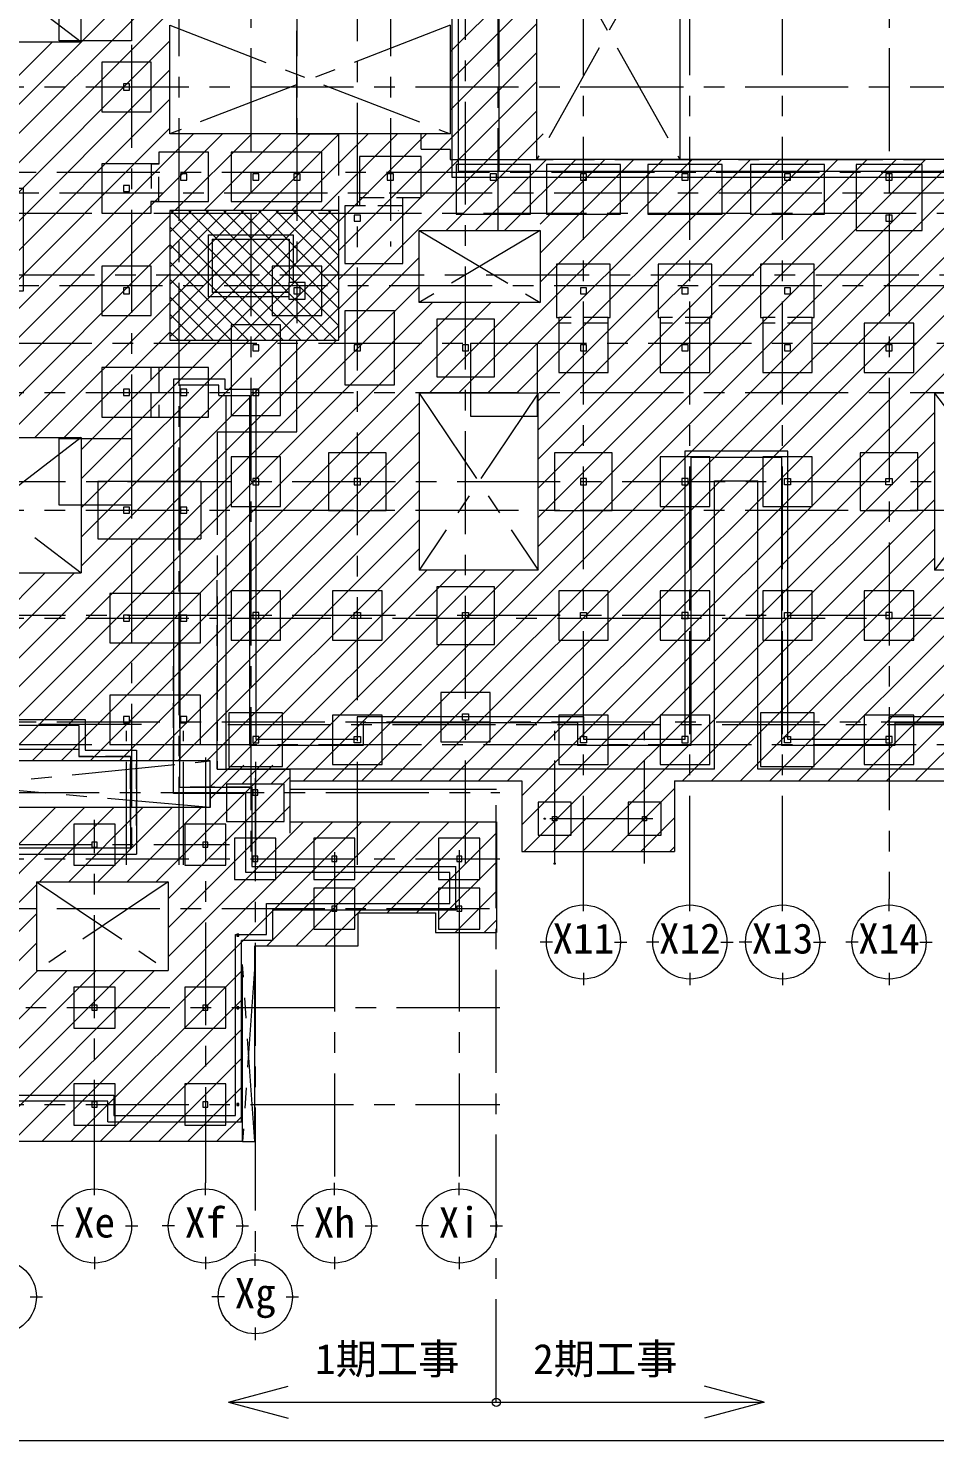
# Model space of a CAD drawing. Units: millimetres on the paper, enlarged 200 times, with parts at 1:1000. Extents: x -59400 to 184562, y -133173 to 46006.
# Drawn here: x 23306 to 32104, y 10393 to 24112 of the extents above; entities that cross this region are included whole.
import ezdxf
from ezdxf.enums import TextEntityAlignment as Align

# ---------------------------------------------------------------- set-up
doc = ezdxf.new("R2010")
doc.units = ezdxf.units.MM
doc.header["$LTSCALE"] = 200
doc.linetypes.add('CHAIN1', pattern=[8, 5, -1, 1, -1])
doc.linetypes.add('DASHED1', pattern=[1.8, 1.2, -0.6])
for name, color, linetype, lineweight in [('E-0', 4, 'CHAIN1', 5), ('E-1', 2, 'Continuous', 18), ('E-2', 7, 'Continuous', 9), ('E-3', 4, 'Continuous', 5), ('E-4', 3, 'Continuous', 13), ('E-5', 3, 'Continuous', 13), ('E-8', 2, 'Continuous', 18), ('E-9', 4, 'Continuous', 5), ('E-A', 3, 'Continuous', 13), ('E-E', 3, 'Continuous', 13)]:
    doc.layers.add(name, color=color, linetype=linetype, lineweight=lineweight)
doc.styles.add('ＭＳ ゴシック', font='')
doc.styles.get('ＭＳ ゴシック').set_extended_font_data('MS Gothic')

msp = doc.modelspace()

# ---------------------------------------------------------------- linework, layer by layer
at = {"layer": 'E-0'}
for p, q in [((24767.4, 29640.5), (24767.4, 15987.2)), ((27867.4, 22140.6), (27867.4, 29640.5)), ((25467.4, 28717.2), (25467.4, 15987.2)), ((29727.4, 15656.9), (29727.4, 28717.2)), ((30627.4, 15656.9), (30627.4, 28717.2)), ((24307.4, 27149.6), (24307.4, 15987.2)), ((17184.2, 22714.9), (38349.1, 22714.9)), ((37409.1, 22508.9), (19064.2, 22508.9)), ((18124.2, 22314.9), (36469.1, 22314.9)), ((38349.1, 21714.9), (17184.2, 21714.9)), ((37409.1, 21608.9), (19064.2, 21608.9)), ((18124.2, 21054.9), (36469.1, 21054.9)), ((25241.8, 18381.9), (37409.1, 18381.9)), ((17184.2, 17374.9), (38349.1, 17374.9)), ((24406.3, 17348.9), (19064.2, 17348.9)), ((25241.8, 17348.9), (37409.1, 17348.9)), ((28415.4, 15998.7), (28415.4, 17286.6)), ((29287.4, 15998.7), (29287.4, 17286.6)), ((18124.2, 17154.9), (36469.1, 17154.9)), ((29369.1, 16434.9), (28292.5, 16434.9)), ((26277.3, 16111), (26277.3, 15416.9)), ((27489.3, 16129.5), (27489.3, 15416.5))]:
    msp.add_line(p, q, dxfattribs=at)
at = {"layer": 'E-0', "color": 6, "lineweight": 20}
for p, q in [((25914.4, 23087.9), (25914.4, 24961.9)), ((25914.4, 23087.9), (26320.4, 23087.9)), ((27120.4, 23087.9), (26320.4, 23087.9)), ((27120.4, 22937.9), (27120.4, 23087.9)), ((27120.4, 22937.9), (27400.4, 22937.9)), ((27400.4, 22933.9), (27400.4, 22837.9)), ((27400.4, 22837.9), (39900.4, 22837.9)), ((25140.4, 16914.9), (25140.4, 18752.8)), ((25140.4, 16914.9), (25849.3, 16914.9)), ((25849.3, 16721.9), (25849.3, 16914.9)), ((25849.3, 16721.9), (27848.8, 16721.9)), ((27848.8, 10766.4), (27848.8, 16714.5))]:
    msp.add_line(p, q, dxfattribs=at)
at = {"layer": 'E-0', "color": 6, "linetype": 'Continuous', "lineweight": 20}
for p, q in [((25248.8, 10766.4), (30448.8, 10766.4)), ((40385.9, 10392.8), (15603.9, 10392.8))]:
    msp.add_line(p, q, dxfattribs=at)
at = {"layer": 'E-0', "color": 6, "lineweight": 20}
for points in [[(25140.4, 20191.9), (25914.4, 20191.9), (25914.4, 21081.9), (26320.4, 21081.9), (26320.4, 23087.9)], [(25140.4, 20191.9), (25140.4, 16914.9), (25849.4, 16914.9)]]:
    msp.add_lwpolyline(points, dxfattribs=at)
at = {"layer": 'E-0', "color": 6, "linetype": 'Continuous', "lineweight": 20}
msp.add_circle((27848.8, 10766.4), 40, dxfattribs=at)
at = {"layer": 'E-1'}
for p, q in [((24574.4, 22795.9), (24020.4, 22795.9)), ((24020.4, 22795.9), (24020.4, 22315.9)), ((24574.4, 22907.9), (24574.4, 22795.9)), ((27120.4, 22867.9), (26520.4, 22867.9)), ((26520.4, 22867.9), (26520.4, 22387.9)), ((27120.4, 22467.9), (27120.4, 22867.9)), ((28180.4, 22787.9), (27460.4, 22787.9)), ((28180.4, 22307.9), (28180.4, 22787.9)), ((29054.4, 22787.9), (28334.4, 22787.9)), ((29054.4, 22307.9), (29054.4, 22787.9)), ((30040.3, 22787.9), (29320.4, 22787.9)), ((30040.3, 22307.9), (30040.3, 22787.9)), ((31034.3, 22787.9), (30314.4, 22787.9)), ((31034.3, 22307.9), (31034.3, 22787.9)), ((31340.4, 22787.9), (31340.4, 22427.9)), ((31980.4, 22787.9), (31340.4, 22787.9)), ((31980.4, 22427.9), (31980.4, 22787.9)), ((31340.4, 22507.9), (31340.4, 22147.9)), ((31980.4, 22147.9), (31980.4, 22507.9)), ((24500.4, 22427.9), (25054.4, 22427.9)), ((24500.4, 22315.9), (24500.4, 22427.9)), ((25274.4, 22427.9), (25754.4, 22427.9)), ((26940.3, 22467.9), (27120.4, 22467.9)), ((24020.4, 22315.9), (24500.4, 22315.9)), ((31340.4, 22147.9), (31980.4, 22147.9)), ((26860.4, 21367.9), (26380.3, 21367.9)), ((26380.3, 21367.9), (26380.3, 20647.9)), ((26860.4, 20647.9), (26860.4, 21367.9)), ((28434.4, 21301.9), (28454.4, 21301.9)), ((28454.4, 21301.9), (28454.4, 20767.9)), ((28934.4, 20767.9), (28934.4, 21301.9)), ((28934.4, 21301.9), (28954.4, 21301.9)), ((29420.3, 21301.9), (29440.4, 21301.9)), ((29440.4, 21301.9), (29440.4, 20767.9)), ((29920.4, 20767.9), (29920.4, 21301.9)), ((29920.4, 21301.9), (29940.3, 21301.9)), ((30414.3, 21301.9), (30434.4, 21301.9)), ((30434.4, 21301.9), (30434.4, 20767.9)), ((30914.4, 20767.9), (30914.4, 21301.9)), ((30914.4, 21301.9), (30934.3, 21301.9)), ((24020.4, 20815.9), (24020.4, 20335.9)), ((24574.4, 20815.9), (24020.4, 20815.9)), ((25274.4, 20815.9), (25274.4, 20351.9)), ((28454.4, 20767.9), (28934.4, 20767.9)), ((29440.4, 20767.9), (29920.4, 20767.9)), ((30434.4, 20767.9), (30914.4, 20767.9)), ((26380.3, 20647.9), (26860.4, 20647.9)), ((24020.4, 20335.9), (24574.4, 20335.9)), ((23980.4, 19711.9), (23980.4, 19151.9)), ((23980.4, 19151.9), (24980.4, 19151.9)), ((24097.4, 18621.9), (24097.4, 18141.9)), ((24977.4, 18621.9), (24097.4, 18621.9)), ((24977.4, 18141.9), (24977.4, 18621.9)), ((24097.4, 18141.9), (24977.4, 18141.9)), ((24097.4, 17635.9), (24097.4, 17155.9)), ((24977.4, 17635.9), (24097.4, 17635.9)), ((24977.4, 17155.9), (24977.4, 17635.9)), ((24097.4, 17155.9), (24977.4, 17155.9)), ((25229.3, 16768.9), (25229.3, 16408.9)), ((25789.3, 16768.9), (25229.3, 16768.9)), ((25789.3, 16408.9), (25789.3, 16768.9)), ((25229.3, 16408.9), (25789.3, 16408.9)), ((25309.3, 16244.9), (25309.3, 15844.9)), ((26077.3, 16244.9), (26077.3, 15844.9)), ((27289.3, 16244.9), (27289.3, 15844.9)), ((25309.3, 15844.9), (25709.3, 15844.9)), ((26077.3, 15844.9), (26477.3, 15844.9)), ((27289.3, 15844.9), (27689.3, 15844.9)), ((26077.3, 15760.9), (26077.3, 15360.9)), ((27289.3, 15760.9), (27289.3, 15360.9)), ((26077.3, 15360.9), (26477.3, 15360.9)), ((27289.3, 15360.9), (27689.3, 15360.9))]:
    msp.add_line(p, q, dxfattribs=at)
at = {"layer": 'E-1', "linetype": 'DASHED1'}
for p, q in [((24500.4, 22795.9), (24574.4, 22795.9)), ((24500.4, 22795.9), (24500.4, 22427.9)), ((24574.4, 22427.9), (24574.4, 22795.9)), ((24574.4, 22427.9), (24500.4, 22427.9)), ((26520.4, 22467.9), (26940.3, 22467.9)), ((26940.3, 22387.9), (26520.4, 22387.9)), ((28934.4, 21301.9), (28454.4, 21301.9)), ((29920.4, 21301.9), (29440.4, 21301.9)), ((30914.4, 21301.9), (30434.4, 21301.9)), ((28934.4, 21247.9), (28454.4, 21247.9)), ((29920.4, 21247.9), (29440.4, 21247.9)), ((30914.4, 21247.9), (30434.4, 21247.9)), ((24500.4, 20335.9), (24500.4, 20815.9)), ((24574.4, 20815.9), (24574.4, 20335.9)), ((25229.3, 16768.9), (25229.3, 16408.9)), ((25789.3, 16768.9), (25229.3, 16768.9)), ((25789.3, 16408.9), (25789.3, 16768.9)), ((25229.3, 16408.9), (25789.3, 16408.9))]:
    msp.add_line(p, q, dxfattribs=at)
at = {"layer": 'E-1', "color": 3, "lineweight": 13}
for p, q in [((23749.3, 16382.9), (23749.3, 15982.9)), ((24825.3, 16382.9), (24825.3, 15982.9)), ((23749.3, 15982.9), (24149.3, 15982.9)), ((24825.3, 15982.9), (25225.3, 15982.9)), ((23749.3, 14798.9), (23749.3, 14398.9)), ((23749.3, 14398.9), (24149.3, 14398.9)), ((23749.3, 13858.9), (23749.3, 13458.9)), ((24825.3, 13858.9), (24825.3, 13458.9)), ((23749.3, 13458.9), (24149.3, 13458.9)), ((24825.3, 13458.9), (25225.3, 13458.9))]:
    msp.add_line(p, q, dxfattribs=at)
at = {"layer": 'E-1'}
for points in [[(24020.4, 23301.9), (24500.4, 23301.9), (24500.4, 23781.9), (24020.4, 23781.9)], [(24020.4, 21321.9), (24500.4, 21321.9), (24500.4, 21801.9), (24020.4, 21801.9)], [(25674.3, 21321.9), (26154.3, 21321.9), (26154.3, 21801.9), (25674.3, 21801.9)], [(25674.4, 21321.9), (26154.4, 21321.9), (26154.4, 21801.9), (25674.4, 21801.9)], [(27270.4, 20727.9), (27830.4, 20727.9), (27830.4, 21287.9), (27270.4, 21287.9)], [(31420.4, 20767.9), (31900.4, 20767.9), (31900.4, 21247.9), (31420.4, 21247.9)], [(25274.4, 19467.9), (25754.4, 19467.9), (25754.4, 19947.9), (25274.4, 19947.9)], [(26220.4, 19427.9), (26780.4, 19427.9), (26780.4, 19987.9), (26220.4, 19987.9)], [(28414.3, 19427.9), (28974.3, 19427.9), (28974.3, 19987.9), (28414.3, 19987.9)], [(29440.4, 19467.9), (29920.4, 19467.9), (29920.4, 19947.9), (29440.4, 19947.9)], [(30434.3, 19467.9), (30914.3, 19467.9), (30914.3, 19947.9), (30434.3, 19947.9)], [(31380.4, 19427.9), (31940.4, 19427.9), (31940.4, 19987.9), (31380.4, 19987.9)], [(27270.4, 18127.9), (27830.4, 18127.9), (27830.4, 18687.9), (27270.4, 18687.9)], [(25274.4, 18167.9), (25754.4, 18167.9), (25754.4, 18647.9), (25274.4, 18647.9)], [(26260.4, 18167.9), (26740.4, 18167.9), (26740.4, 18647.9), (26260.4, 18647.9)], [(28454.4, 18167.9), (28934.4, 18167.9), (28934.4, 18647.9), (28454.4, 18647.9)], [(29440.4, 18167.9), (29920.4, 18167.9), (29920.4, 18647.9), (29440.4, 18647.9)], [(30434.3, 18167.9), (30914.3, 18167.9), (30914.3, 18647.9), (30434.3, 18647.9)], [(31420.4, 18167.9), (31900.4, 18167.9), (31900.4, 18647.9), (31420.4, 18647.9)], [(27310.4, 17181.9), (27790.4, 17181.9), (27790.4, 17661.9), (27310.4, 17661.9)], [(25254.4, 16941.9), (25774.4, 16941.9), (25774.4, 17461.9), (25254.4, 17461.9)], [(26260.4, 16961.9), (26740.4, 16961.9), (26740.4, 17441.9), (26260.4, 17441.9)], [(28454.3, 16961.9), (28934.3, 16961.9), (28934.3, 17441.9), (28454.3, 17441.9)], [(29440.3, 16961.9), (29920.3, 16961.9), (29920.3, 17441.9), (29440.3, 17441.9)], [(30414.3, 16941.9), (30934.3, 16941.9), (30934.3, 17461.9), (30414.3, 17461.9)], [(31420.4, 16961.9), (31900.4, 16961.9), (31900.4, 17441.9), (31420.4, 17441.9)], [(28255.4, 16274.9), (28575.4, 16274.9), (28575.4, 16594.9), (28255.4, 16594.9)], [(29127.4, 16274.9), (29447.4, 16274.9), (29447.4, 16594.9), (29127.4, 16594.9)]]:
    msp.add_lwpolyline(points, close=True, dxfattribs=at)
for points in [[(25054.4, 22427.9), (25054.4, 22907.9), (24574.4, 22907.9)], [(25754.4, 22907.9), (25274.4, 22907.9), (25274.4, 22427.9)], [(25674.4, 22427.9), (26154.4, 22427.9), (26154.4, 22907.9), (25674.4, 22907.9)], [(27460.4, 22787.9), (27460.4, 22307.9), (28180.4, 22307.9)], [(28334.4, 22787.9), (28334.4, 22307.9), (29054.4, 22307.9)], [(29320.4, 22787.9), (29320.4, 22307.9), (30040.3, 22307.9)], [(30314.4, 22787.9), (30314.4, 22307.9), (31034.3, 22307.9)], [(26380.3, 21827.9), (26940.3, 21827.9), (26940.3, 22467.9)], [(26520.4, 22387.9), (26380.3, 22387.9), (26380.3, 21827.9)], [(28954.4, 21301.9), (28954.4, 21821.9), (28434.4, 21821.9), (28434.4, 21301.9)], [(29940.3, 21301.9), (29940.3, 21821.9), (29420.3, 21821.9), (29420.3, 21301.9)], [(30934.3, 21301.9), (30934.3, 21821.9), (30414.3, 21821.9), (30414.3, 21301.9)], [(25754.4, 20767.9), (25754.4, 21231.9), (25274.4, 21231.9), (25274.4, 20767.9)], [(24574.4, 20335.9), (25054.4, 20335.9), (25054.4, 20815.9), (24574.4, 20815.9)], [(25274.4, 20351.9), (25754.4, 20351.9), (25754.4, 20815.9)], [(23980.4, 19711.9), (24980.4, 19711.9), (24980.4, 19151.9)], [(25709.3, 15844.9), (25709.3, 16244.9), (25309.3, 16244.9)], [(26477.3, 15844.9), (26477.3, 16244.9), (26077.3, 16244.9)], [(27689.3, 15844.9), (27689.3, 16244.9), (27289.3, 16244.9)], [(26477.3, 15360.9), (26477.3, 15760.9), (26077.3, 15760.9)], [(27689.3, 15360.9), (27689.3, 15760.9), (27289.3, 15760.9)]]:
    msp.add_lwpolyline(points, dxfattribs=at)
at = {"layer": 'E-1', "color": 3, "lineweight": 13}
for points in [[(24149.3, 15982.9), (24149.3, 16382.9), (23749.3, 16382.9)], [(25225.3, 15982.9), (25225.3, 16382.9), (24825.3, 16382.9)], [(24149.3, 14398.9), (24149.3, 14798.9), (23749.3, 14798.9)], [(24149.3, 13458.9), (24149.3, 13858.9), (23749.3, 13858.9)], [(25225.3, 13458.9), (25225.3, 13858.9), (24825.3, 13858.9)]]:
    msp.add_lwpolyline(points, dxfattribs=at)
msp.add_lwpolyline([(24825.3, 14398.9), (25225.3, 14398.9), (25225.3, 14798.9), (24825.3, 14798.9)], close=True, dxfattribs=at)
at = {"layer": 'E-2'}
for p, q in [((27877.4, 22724.9), (27877.4, 24618.9)), ((25052, 22104.9), (25877.3, 22104.9)), ((25052, 22104.9), (25052, 21504.9)), ((25877.3, 22104.9), (25877.3, 21641.9)), ((25092, 22064.9), (25837.3, 22064.9)), ((25092, 22064.9), (25092, 21544.9)), ((25837.3, 22064.9), (25837.3, 21641.9)), ((25834.4, 21544.9), (25092, 21544.9)), ((25834.4, 21504.9), (25052, 21504.9)), ((24717.3, 20704.9), (24717.3, 16995.9)), ((24777.3, 20644.9), (24777.3, 16995.9)), ((25157.4, 20544.9), (25457.4, 20544.9)), ((25227.4, 16914.9), (25227.4, 20544.9)), ((29737.3, 19944.9), (30617.3, 19944.9)), ((29737.3, 19944.9), (29737.3, 17144.9)), ((30617.3, 19944.9), (30617.3, 17144.9)), ((30387.3, 16914.9), (30387.3, 19714.9)), ((23797.3, 17338.9), (20397.4, 17338.9)), ((23797.3, 17338.9), (23797.3, 17038.9)), ((28637.3, 17364.9), (26557.3, 17364.9)), ((26557.3, 17364.9), (26557.3, 17144.9)), ((28637.3, 17364.9), (28637.3, 17144.9)), ((31717.4, 17364.9), (33797.4, 17364.9)), ((31717.4, 17364.9), (31717.4, 17144.9)), ((23797.3, 17038.9), (24297.4, 17038.9)), ((23857.3, 17098.9), (24357.4, 17098.9)), ((24297.4, 17038.9), (24297.4, 16995.9)), ((24357.4, 17098.9), (24357.4, 16995.9)), ((29737.3, 17144.9), (28637.3, 17144.9)), ((31717.4, 17144.9), (30617.3, 17144.9)), ((24297.4, 16955.9), (24297.4, 16150.9)), ((24357.4, 16955.9), (24357.4, 16090.9)), ((24717.3, 16680.9), (24717.3, 16955.9)), ((24777.3, 16740.9), (24777.3, 16955.9)), ((29967.4, 16914.9), (25227.4, 16914.9)), ((35127.3, 16914.9), (30387.3, 16914.9)), ((24297.4, 16725.3), (24297.4, 16760.6)), ((24357.4, 16725.3), (24357.4, 16771.6)), ((24777.3, 16740.9), (25477.4, 16740.9)), ((25477.4, 16740.9), (25477.4, 15970.9)), ((25417.4, 16680.9), (24717.3, 16680.9)), ((25417.4, 15910.9), (25417.4, 16680.9)), ((20857.4, 16150.9), (24297.4, 16150.9)), ((20917.4, 16090.9), (24357.4, 16090.9)), ((25477.4, 15970.9), (27457.3, 15970.9)), ((27457.3, 15550.9), (27457.3, 15970.9)), ((27397.3, 15910.9), (25417.4, 15910.9)), ((27397.3, 15610.9), (27397.3, 15910.9)), ((25617.3, 15610.9), (27397.3, 15610.9)), ((25617.3, 15310.9), (25617.3, 15610.9)), ((25677.3, 15550.9), (27457.3, 15550.9)), ((25677.3, 15550.9), (25677.3, 15250.9)), ((25317.3, 13550.9), (25317.3, 15310.9)), ((25317.3, 15310.9), (25617.3, 15310.9)), ((25377.3, 13490.9), (25377.3, 15250.9)), ((25677.3, 15250.9), (25377.3, 15250.9)), ((24077.4, 13490.9), (25377.3, 13490.9))]:
    msp.add_line(p, q, dxfattribs=at)
at = {"layer": 'E-2', "linetype": 'DASHED1'}
for p, q in [((24717.3, 16955.9), (24717.3, 17968.3)), ((24777.3, 16955.9), (24777.3, 17968.3)), ((23797.3, 17338.9), (23797.3, 17038.9)), ((24297.4, 17038.9), (23797.3, 17038.9)), ((24297.4, 17038.9), (24297.4, 16955.9)), ((24357.4, 17098.9), (24357.4, 16955.9)), ((24297.4, 16368.8), (24297.4, 16995.9)), ((24357.4, 16368.8), (24357.4, 16995.9)), ((24717.3, 16680.9), (24717.3, 16995.9)), ((24777.3, 16740.9), (24777.3, 16995.9)), ((27849.3, 16914.9), (25227.4, 16914.9)), ((25477.4, 16740.9), (24777.3, 16740.9)), ((25477.4, 16740.9), (25477.4, 16368.8)), ((25417.4, 16680.9), (24717.3, 16680.9)), ((25417.4, 16368.8), (25417.4, 16680.9))]:
    msp.add_line(p, q, dxfattribs=at)
at = {"layer": 'E-2'}
for points in [[(20677.3, 25738.9), (20677.3, 23538.9), (20457.4, 23538.9), (20457.4, 22558.9), (23257.3, 22558.9), (23257.3, 21558.9), (20457.4, 21558.9), (20457.4, 20578.9), (20677.3, 20578.9), (20677.3, 18378.9), (20457.4, 18378.9), (20457.4, 17398.9), (23857.3, 17398.9), (23857.3, 17098.9)], [(27417.4, 25278.9), (27417.4, 22664.9), (33357.4, 22664.9)], [(27477.4, 25218.9), (27477.4, 22724.9), (33417.4, 22724.9), (33417.4, 22324.9)], [(20167.4, 21848.9), (20167.4, 17108.9), (23797.3, 17108.9)], [(33857.4, 17424.9), (31657.4, 17424.9), (31657.4, 17204.9), (30677.3, 17204.9), (30677.3, 20004.9), (29677.3, 20004.9), (29677.3, 17204.9), (28697.3, 17204.9), (28697.3, 17424.9), (26497.3, 17424.9), (26497.3, 17204.9), (25517.4, 17204.9), (25517.4, 20604.9), (25217.4, 20604.9), (25217.4, 20704.9), (24717.3, 20704.9)], [(25157.4, 20544.9), (25157.4, 20644.9), (24777.3, 20644.9)], [(26557.3, 17144.9), (25457.4, 17144.9), (25457.4, 20544.9)], [(29967.4, 16914.9), (29967.4, 19714.9), (30387.3, 19714.9)], [(20917.4, 16090.9), (20917.4, 15050.9), (20117.3, 15050.9), (20117.3, 13750.9), (24137.4, 13750.9), (24137.4, 13550.9), (25317.3, 13550.9)], [(24077.4, 13490.9), (24077.4, 13690.9), (20057.3, 13690.9)]]:
    msp.add_lwpolyline(points, dxfattribs=at)
msp.add_lwpolyline([(25834.4, 21481.9), (25994.4, 21481.9), (25994.4, 21641.9), (25834.4, 21641.9)], close=True, dxfattribs=at)
at = {"layer": 'E-3', "linetype": 'CHAIN1'}
for p, q in [((25914.4, 29640.5), (25914.4, 21248.7)), ((26820.4, 29640.5), (26820.4, 21992.9)), ((26500.4, 15987.2), (26500.4, 28717.2)), ((28694.4, 15656.9), (28694.4, 28717.2)), ((31660.4, 28717.2), (31660.4, 15656.9)), ((27550.4, 15999.1), (27550.4, 28557.2)), ((19064.2, 23541.9), (37409.1, 23541.9)), ((19064.2, 20575.9), (37409.1, 20575.9)), ((36469.1, 19707.9), (18124.2, 19707.9)), ((19064.2, 19431.9), (37409.1, 19431.9)), ((36469.1, 18407.9), (18124.2, 18407.9)), ((19064.2, 18381.9), (25141.9, 18381.9)), ((24260.4, 15987.2), (24260.4, 17288.9)), ((24814.4, 15987.2), (24814.4, 17288.9)), ((25025.3, 17027.7), (25025.3, 12898.9)), ((25514.4, 15987.2), (25514.4, 17094.9)), ((25509.3, 16828.3), (25509.3, 12211.2)), ((16594.3, 16688.9), (27881.5, 16688.9)), ((23949.3, 12898.9), (23949.3, 16423.7)), ((18124.2, 16182.9), (25260.5, 16182.9)), ((19064.2, 16044.9), (27881.5, 16044.9)), ((17184.2, 15560.9), (27881.5, 15560.9)), ((26277.3, 15560.9), (26277.3, 12898.9)), ((27489.3, 15560.9), (27489.3, 12898.9)), ((27489.3, 15560.9), (27489.3, 12898.9)), ((27881.5, 14598.9), (19064.2, 14598.9)), ((19064.2, 13658.9), (27881.5, 13658.9))]:
    msp.add_line(p, q, dxfattribs=at)
at = {"layer": 'E-3', "color": 2, "lineweight": 18}
for p, q in [((28240.4, 25315.9), (28240.4, 22837.9)), ((29630.4, 25315.9), (29630.4, 22837.9)), ((24680.4, 23087.9), (24680.4, 24141.9)), ((27400.4, 24141.9), (27400.4, 23087.9)), ((22100.3, 23981.9), (23820.4, 23981.9)), ((27400.4, 23087.9), (24680.4, 23087.9)), ((35260.4, 22837.9), (28240.4, 22837.9)), ((28274.4, 22147.9), (28274.4, 21447.9)), ((28274.4, 21447.9), (27100.3, 21447.9)), ((28254.4, 20567.9), (27100.3, 20567.9)), ((27100.3, 20567.9), (27100.3, 18847.9)), ((28254.4, 18847.9), (28254.4, 20567.9)), ((33414.4, 20567.9), (32100.4, 20567.9)), ((32100.4, 20567.9), (32100.4, 18847.9)), ((22100.3, 20135.9), (23820.4, 20135.9)), ((23820.4, 20135.9), (23820.4, 18821.9)), ((22100.3, 18821.9), (23820.4, 18821.9)), ((28254.4, 18847.9), (27100.3, 18847.9)), ((33414.4, 18847.9), (32100.4, 18847.9)), ((25070.4, 16995.9), (20054.4, 16995.9)), ((25070.4, 16740.9), (25070.4, 16995.9)), ((25071.4, 16542.9), (25071.4, 16955.9)), ((25849.4, 16295.3), (25849.4, 16801.9)), ((25849.4, 16801.9), (28095.4, 16801.9)), ((28095.4, 16801.9), (28095.4, 16114.9)), ((29579.4, 16801.9), (29579.4, 16114.9)), ((29579.4, 16801.9), (35260.4, 16801.9)), ((25849.3, 16404.9), (25849.3, 16721.9)), ((25849.3, 16721.9), (27849.3, 16721.9)), ((25071.4, 16542.9), (20549.4, 16542.9)), ((25849.3, 16404.9), (27849.3, 16404.9)), ((27849.3, 16404.9), (27849.3, 15330.9)), ((28095.4, 16114.9), (29579.4, 16114.9)), ((23385.4, 15822.9), (24665.3, 15822.9)), ((24665.3, 15822.9), (24665.3, 14958.9)), ((27259.3, 15520.9), (27259.3, 15330.9)), ((27259.3, 15330.9), (27849.3, 15330.9)), ((25505.3, 13298.9), (25505.3, 15200.9)), ((25505.3, 15200.9), (26507.3, 15200.9)), ((25385.3, 13298.9), (25385.3, 15018.9)), ((25385.3, 13298.9), (21749.3, 13298.9)), ((25385.3, 13298.9), (25505.3, 13298.9))]:
    msp.add_line(p, q, dxfattribs=at)
at = {"layer": 'E-3', "color": 3, "lineweight": 13}
for p, q in [((24680.4, 22341.9), (24680.4, 21081.9)), ((24680.4, 21081.9), (26320.4, 21081.9))]:
    msp.add_line(p, q, dxfattribs=at)
at = {"layer": 'E-3', "color": 2, "linetype": 'DASHED1', "lineweight": 18}
for p, q in [((25070.4, 16721.9), (25070.4, 16995.9)), ((25070.4, 16721.9), (25070.4, 16542.9)), ((25070.4, 16542.9), (20549.4, 16542.9))]:
    msp.add_line(p, q, dxfattribs=at)
at = {"layer": 'E-3', "color": 2, "lineweight": 18}
for points in [[(23820.4, 23981.9), (23820.4, 25295.9), (22100.3, 25295.9)], [(27100.3, 21447.9), (27100.3, 22147.9), (28274.4, 22147.9)], [(23385.4, 15822.9), (23385.4, 14958.9), (24665.3, 14958.9)], [(26507.3, 15200.9), (26507.3, 15520.9), (27259.3, 15520.9)]]:
    msp.add_lwpolyline(points, dxfattribs=at)
at = {"layer": 'E-3', "color": 3, "lineweight": 13}
msp.add_lwpolyline([(26320.4, 21081.9), (26320.4, 22341.9), (24680.4, 22341.9)], dxfattribs=at)
at = {"layer": 'E-4', "color": 7, "linetype": 'CHAIN1', "lineweight": 9}
for p, q in [((22100.3, 25295.9), (23820.4, 23981.9)), ((28240.4, 25315.9), (29630.4, 22837.9)), ((29630.4, 25315.9), (28240.4, 22837.9)), ((27400.4, 24141.9), (24680.4, 23087.9)), ((24680.4, 24141.9), (27400.4, 23087.9)), ((27100.3, 22147.9), (28274.4, 21447.9)), ((28274.4, 22147.9), (27100.3, 21447.9)), ((27100.3, 20567.9), (28254.4, 18847.9)), ((28254.4, 20567.9), (27100.3, 18847.9)), ((32100.4, 20567.9), (33414.4, 18847.9)), ((33414.4, 20567.9), (32100.4, 18847.9)), ((22100.3, 20135.9), (23820.4, 18821.9)), ((23820.4, 20135.9), (22100.3, 18821.9)), ((25070.4, 16542.9), (19919.4, 16995.9)), ((20549.4, 16542.9), (25070.4, 16995.9)), ((23385.4, 15822.9), (24665.3, 14958.9)), ((24665.3, 15822.9), (23385.4, 14958.9)), ((25505.3, 13298.9), (25385.3, 15018.9)), ((25505.3, 15018.9), (25385.3, 13298.9))]:
    msp.add_line(p, q, dxfattribs=at)
at = {"layer": 'E-4'}
for points in [[(24230.4, 23511.9), (24290.4, 23511.9), (24290.4, 23571.9), (24230.4, 23571.9)], [(24784.4, 22637.9), (24844.4, 22637.9), (24844.4, 22697.9), (24784.4, 22697.9)], [(25484.4, 22637.9), (25544.4, 22637.9), (25544.4, 22697.9), (25484.4, 22697.9)], [(25884.4, 22637.9), (25944.4, 22637.9), (25944.4, 22697.9), (25884.4, 22697.9)], [(26790.4, 22637.9), (26850.4, 22637.9), (26850.4, 22697.9), (26790.4, 22697.9)], [(27790.4, 22637.9), (27850.4, 22637.9), (27850.4, 22697.9), (27790.4, 22697.9)], [(28664.4, 22637.9), (28724.4, 22637.9), (28724.4, 22697.9), (28664.4, 22697.9)], [(29650.4, 22637.9), (29710.4, 22637.9), (29710.4, 22697.9), (29650.4, 22697.9)], [(30644.4, 22637.9), (30704.4, 22637.9), (30704.4, 22697.9), (30644.4, 22697.9)], [(31630.4, 22637.9), (31690.4, 22637.9), (31690.4, 22697.9), (31630.4, 22697.9)], [(24230.4, 22525.9), (24290.4, 22525.9), (24290.4, 22585.9), (24230.4, 22585.9)], [(26470.4, 22237.9), (26530.4, 22237.9), (26530.4, 22297.9), (26470.4, 22297.9)], [(31630.4, 22237.9), (31690.4, 22237.9), (31690.4, 22297.9), (31630.4, 22297.9)], [(24230.4, 21531.9), (24290.4, 21531.9), (24290.4, 21591.9), (24230.4, 21591.9)], [(25884.4, 21531.9), (25944.4, 21531.9), (25944.4, 21591.9), (25884.4, 21591.9)], [(28664.4, 21531.9), (28724.4, 21531.9), (28724.4, 21591.9), (28664.4, 21591.9)], [(29650.4, 21531.9), (29710.4, 21531.9), (29710.4, 21591.9), (29650.4, 21591.9)], [(30644.4, 21531.9), (30704.4, 21531.9), (30704.4, 21591.9), (30644.4, 21591.9)], [(25484.4, 20977.9), (25544.4, 20977.9), (25544.4, 21037.9), (25484.4, 21037.9)], [(26470.4, 20977.9), (26530.4, 20977.9), (26530.4, 21037.9), (26470.4, 21037.9)], [(27520.4, 20977.9), (27580.4, 20977.9), (27580.4, 21037.9), (27520.4, 21037.9)], [(28664.4, 20977.9), (28724.4, 20977.9), (28724.4, 21037.9), (28664.4, 21037.9)], [(29650.4, 20977.9), (29710.4, 20977.9), (29710.4, 21037.9), (29650.4, 21037.9)], [(30644.4, 20977.9), (30704.4, 20977.9), (30704.4, 21037.9), (30644.4, 21037.9)], [(31630.4, 20977.9), (31690.4, 20977.9), (31690.4, 21037.9), (31630.4, 21037.9)], [(24230.4, 20545.9), (24290.4, 20545.9), (24290.4, 20605.9), (24230.4, 20605.9)], [(24784.4, 20545.9), (24844.4, 20545.9), (24844.4, 20605.9), (24784.4, 20605.9)], [(25484.4, 20545.9), (25544.4, 20545.9), (25544.4, 20605.9), (25484.4, 20605.9)], [(25544.4, 19677.9), (25544.4, 19737.9), (25484.4, 19737.9), (25484.4, 19677.9)], [(26530.4, 19677.9), (26530.4, 19737.9), (26470.4, 19737.9), (26470.4, 19677.9)], [(28724.4, 19677.9), (28724.4, 19737.9), (28664.4, 19737.9), (28664.4, 19677.9)], [(29710.4, 19677.9), (29710.4, 19737.9), (29650.4, 19737.9), (29650.4, 19677.9)], [(30644.4, 19677.9), (30644.4, 19737.9), (30704.4, 19737.9), (30704.4, 19677.9)], [(31630.4, 19677.9), (31630.4, 19737.9), (31690.4, 19737.9), (31690.4, 19677.9)], [(24230.4, 19401.9), (24290.4, 19401.9), (24290.4, 19461.9), (24230.4, 19461.9)], [(24784.4, 19401.9), (24844.4, 19401.9), (24844.4, 19461.9), (24784.4, 19461.9)], [(24230.4, 18351.9), (24290.4, 18351.9), (24290.4, 18411.9), (24230.4, 18411.9)], [(24784.4, 18351.9), (24844.4, 18351.9), (24844.4, 18411.9), (24784.4, 18411.9)], [(25544.4, 18377.9), (25544.4, 18437.9), (25484.4, 18437.9), (25484.4, 18377.9)], [(26470.4, 18377.9), (26470.4, 18437.9), (26530.4, 18437.9), (26530.4, 18377.9)], [(27520.4, 18377.9), (27520.4, 18437.9), (27580.4, 18437.9), (27580.4, 18377.9)], [(28664.4, 18377.9), (28664.4, 18437.9), (28724.4, 18437.9), (28724.4, 18377.9)], [(29710.4, 18377.9), (29710.4, 18437.9), (29650.4, 18437.9), (29650.4, 18377.9)], [(30644.4, 18377.9), (30644.4, 18437.9), (30704.4, 18437.9), (30704.4, 18377.9)], [(31690.4, 18377.9), (31690.4, 18437.9), (31630.4, 18437.9), (31630.4, 18377.9)], [(24230.4, 17365.9), (24290.4, 17365.9), (24290.4, 17425.9), (24230.4, 17425.9)], [(24784.4, 17365.9), (24844.4, 17365.9), (24844.4, 17425.9), (24784.4, 17425.9)], [(27520.4, 17391.9), (27520.4, 17451.9), (27580.4, 17451.9), (27580.4, 17391.9)], [(25544.4, 17171.9), (25544.4, 17231.9), (25484.4, 17231.9), (25484.4, 17171.9)], [(26470.4, 17171.9), (26470.4, 17231.9), (26530.4, 17231.9), (26530.4, 17171.9)], [(28664.4, 17171.9), (28664.4, 17231.9), (28724.4, 17231.9), (28724.4, 17171.9)], [(29710.4, 17171.9), (29710.4, 17231.9), (29650.4, 17231.9), (29650.4, 17171.9)], [(30644.4, 17171.9), (30644.4, 17231.9), (30704.4, 17231.9), (30704.4, 17171.9)], [(31690.4, 17171.9), (31690.4, 17231.9), (31630.4, 17231.9), (31630.4, 17171.9)]]:
    msp.add_lwpolyline(points, close=True, dxfattribs=at)
at = {"layer": 'E-5'}
msp.add_line((27597.3, 21054.9), (28247.3, 21054.9), dxfattribs=at)
for points in [[(24307.4, 24638.9), (24307.4, 23988.9), (23607.4, 23988.9), (23607.4, 24638.9)], [(24307.4, 20128.9), (24307.4, 19478.9), (23607.4, 19478.9), (23607.4, 20128.9)], [(25484.3, 16663.9), (25534.3, 16663.9), (25534.3, 16713.9), (25484.3, 16713.9)], [(23924.3, 16157.9), (23974.3, 16157.9), (23974.3, 16207.9), (23924.3, 16207.9)], [(25000.3, 16157.9), (25050.3, 16157.9), (25050.3, 16207.9), (25000.3, 16207.9)], [(25484.3, 16019.9), (25534.4, 16019.9), (25534.4, 16069.9), (25484.3, 16069.9)], [(26252.4, 16019.9), (26302.4, 16019.9), (26302.4, 16069.9), (26252.4, 16069.9)], [(27464.4, 16019.9), (27514.4, 16019.9), (27514.4, 16069.9), (27464.4, 16069.9)], [(26252.4, 15535.9), (26302.4, 15535.9), (26302.4, 15585.9), (26252.4, 15585.9)], [(27464.4, 15535.9), (27514.4, 15535.9), (27514.4, 15585.9), (27464.4, 15585.9)], [(23924.3, 14573.9), (23974.3, 14573.9), (23974.3, 14623.9), (23924.3, 14623.9)], [(25000.3, 14573.9), (25050.3, 14573.9), (25050.3, 14623.9), (25000.3, 14623.9)], [(23924.3, 13633.9), (23974.3, 13633.9), (23974.3, 13683.9), (23924.3, 13683.9)], [(25000.3, 13633.9), (25050.3, 13633.9), (25050.3, 13683.9), (25000.3, 13683.9)]]:
    msp.add_lwpolyline(points, close=True, dxfattribs=at)
msp.add_lwpolyline([(27597.3, 21054.9), (27597.3, 20344.9), (28247.3, 20344.9), (28247.3, 21054.9)], dxfattribs=at)
at = {"layer": 'E-5', "linetype": 'DASHED1'}
msp.add_lwpolyline([(25484.3, 16663.9), (25534.4, 16663.9), (25534.4, 16713.9), (25484.3, 16713.9)], close=True, dxfattribs=at)
at = {"layer": 'E-8', "color": 4, "lineweight": 5}
for p, q in [((20054.4, 20212.6), (26803.6, 26961.9)), ((20054.4, 19929.8), (27086.4, 26961.9)), ((20054.4, 19646.9), (27369.3, 26961.9)), ((27400.4, 23881.7), (28240.4, 24721.7)), ((27400.4, 23598.8), (28240.4, 24438.8)), ((27400.4, 23316), (28240.4, 24156)), ((20054.4, 19364.1), (24680.4, 23990.1)), ((20054.4, 20495.5), (23540.7, 23981.9)), ((28240.4, 23873.1), (26320.4, 21953.1)), ((20054.4, 19081.3), (24680.4, 23707.3)), ((28240.4, 23590.3), (26320.4, 21670.3)), ((20054.4, 18798.4), (24680.4, 23424.4)), ((28240.4, 23307.5), (26320.4, 21387.5)), ((20054.4, 18515.6), (24680.4, 23141.6)), ((20054.4, 18232.7), (24909.5, 23087.9)), ((22240.3, 20135.9), (25192.3, 23087.9)), ((24729.2, 22341.9), (25475.2, 23087.9)), ((25012, 22341.9), (25758, 23087.9)), ((25294.9, 22341.9), (26040.9, 23087.9)), ((25577.7, 22341.9), (26323.7, 23087.9)), ((25860.5, 22341.9), (26606.5, 23087.9)), ((26889.4, 23087.9), (26143.4, 22341.9)), ((27172.2, 23087.9), (26320.4, 22236)), ((28303.6, 23087.9), (27363.6, 22147.9)), ((26260.2, 16801.9), (32296.2, 22837.9)), ((26543.1, 16801.9), (32579.1, 22837.9)), ((26825.9, 16801.9), (32861.9, 22837.9)), ((27108.8, 16801.9), (33144.8, 22837.9)), ((27480.7, 20567.9), (29750.7, 22837.9)), ((27646.4, 22147.9), (28336.4, 22837.9)), ((27763.5, 20567.9), (30033.5, 22837.9)), ((27929.3, 22147.9), (28619.3, 22837.9)), ((28046.3, 20567.9), (30316.3, 22837.9)), ((28254.4, 20493), (30599.2, 22837.9)), ((28254.4, 19361.7), (31730.6, 22837.9)), ((28254.4, 19644.5), (31447.7, 22837.9)), ((28254.4, 19927.4), (31164.9, 22837.9)), ((28254.4, 20210.2), (30882, 22837.9)), ((28254.4, 19078.8), (32013.4, 22837.9)), ((28274.4, 22210.1), (28902.1, 22837.9)), ((28274.4, 21927.3), (29185, 22837.9)), ((28274.4, 21644.4), (29467.8, 22837.9)), ((27391.6, 16801.9), (33134.4, 22544.6)), ((22523.2, 20135.9), (24680.4, 22293)), ((27674.5, 16801.9), (33134.4, 22261.8)), ((22806, 20135.9), (24680.4, 22010.2)), ((27957.3, 16801.9), (33134.4, 21978.9)), ((27100.3, 21884.6), (26320.4, 21104.6)), ((23088.9, 20135.9), (24680.4, 21727.4)), ((28095.4, 16657.1), (33134.4, 21696.1)), ((22494.4, 16995.9), (27100.3, 21601.8)), ((22777.3, 16995.9), (27229.3, 21447.9)), ((23060.1, 16995.9), (27512.1, 21447.9)), ((23343, 16995.9), (27795, 21447.9)), ((23371.7, 20135.9), (24680.4, 21444.5)), ((27197.8, 20567.9), (28077.8, 21447.9)), ((23654.5, 20135.9), (24680.4, 21161.7)), ((22211.6, 16995.9), (26297.6, 21081.9)), ((23820.4, 20018.8), (24883.4, 21081.9)), ((23820.4, 19170.3), (25731.9, 21081.9)), ((23820.4, 19453.1), (25449.1, 21081.9)), ((23820.4, 19736), (25166.2, 21081.9)), ((23820.4, 18887.5), (26014.8, 21081.9)), ((23625.8, 16995.9), (27100.3, 20470.4)), ((28095.4, 16374.2), (32100.4, 20379.2)), ((31634.3, 16801.9), (35260.4, 20428)), ((23908.7, 16995.9), (27100.3, 20187.6)), ((28118.8, 16114.9), (32100.4, 20096.4)), ((31917.1, 16801.9), (35260.4, 20145.1)), ((24191.5, 16995.9), (27100.3, 19904.7)), ((28401.7, 16114.9), (32100.4, 19813.6)), ((24474.3, 16995.9), (27100.3, 19621.9)), ((28684.5, 16114.9), (32100.4, 19530.7)), ((24757.2, 16995.9), (27100.3, 19339)), ((29654.4, 16801.9), (32100.4, 19247.9)), ((25040, 16995.9), (27100.3, 19056.2)), ((29937.2, 16801.9), (32100.4, 18965)), ((21645.9, 16995.9), (23471.9, 18821.9)), ((21928.8, 16995.9), (23754.8, 18821.9)), ((25070.4, 16743.3), (27174.9, 18847.9)), ((25378.7, 16768.9), (27457.7, 18847.9)), ((25661.6, 16768.9), (27740.6, 18847.9)), ((25977.4, 16801.9), (28023.4, 18847.9)), ((30220, 16801.9), (32266, 18847.9)), ((30502.9, 16801.9), (32548.9, 18847.9)), ((30785.7, 16801.9), (32831.7, 18847.9)), ((31068.6, 16801.9), (33114.6, 18847.9)), ((31351.4, 16801.9), (33397.4, 18847.9)), ((24547.5, 15822.9), (25680.5, 16955.9)), ((25074.4, 16632.5), (25397.7, 16955.9)), ((24665.3, 15657.9), (25849.3, 16841.9)), ((28967.4, 16114.9), (29579.4, 16726.9)), ((22665.4, 15354.9), (23853.3, 16542.9)), ((22665.4, 15637.8), (23570.5, 16542.9)), ((23416.2, 15822.9), (24136.2, 16542.9)), ((23699, 15822.9), (24419, 16542.9)), ((23981.8, 15822.9), (24701.8, 16542.9)), ((24264.7, 15822.9), (24984.7, 16542.9)), ((24665.3, 15375), (25849.3, 16559)), ((23154.9, 13298.9), (26260.9, 16404.9)), ((23437.7, 13298.9), (26543.7, 16404.9)), ((24665.3, 15092.2), (25978.1, 16404.9)), ((25622.6, 15200.9), (26826.6, 16404.9)), ((25905.4, 15200.9), (27109.4, 16404.9)), ((26508.3, 15520.9), (27392.3, 16404.9)), ((26791.1, 15520.9), (27675.1, 16404.9)), ((29250.2, 16114.9), (29579.4, 16444)), ((27074, 15520.9), (27849.3, 16296.3)), ((29533, 16114.9), (29579.4, 16161.2)), ((27289.3, 15453.4), (27849.3, 16013.4)), ((22665.4, 15072.1), (23385.4, 15792.1)), ((27449.6, 15330.9), (27849.3, 15730.6)), ((20937, 13060.9), (23385.4, 15509.2)), ((26188.3, 15200.9), (26507.3, 15520)), ((27732.5, 15330.9), (27849.3, 15447.7)), ((21219.8, 13060.9), (23385.4, 15226.4)), ((21502.7, 13060.9), (23400.7, 14958.9)), ((22023.5, 13298.9), (23683.5, 14958.9)), ((22306.4, 13298.9), (23966.4, 14958.9)), ((22589.2, 13298.9), (24249.2, 14958.9)), ((22872.1, 13298.9), (24532.1, 14958.9)), ((23720.6, 13298.9), (25385.3, 14963.6)), ((24003.4, 13298.9), (25385.3, 14680.8)), ((24286.3, 13298.9), (25385.3, 14398)), ((24569.1, 13298.9), (25385.3, 14115.1)), ((24852, 13298.9), (25385.3, 13832.3)), ((25134.8, 13298.9), (25385.3, 13549.4))]:
    msp.add_line(p, q, dxfattribs=at)
at = {"layer": 'E-8'}
for p, q in [((28694.4, 15536.9), (28694.4, 15656.9)), ((29727.4, 15536.9), (29727.4, 15656.9)), ((30627.4, 15536.9), (30627.4, 15656.9)), ((31660.4, 15536.9), (31660.4, 15656.9)), ((28394.4, 15236.9), (28274.4, 15236.9)), ((28994.4, 15236.9), (29114.4, 15236.9)), ((29427.4, 15236.9), (29307.4, 15236.9)), ((30027.4, 15236.9), (30147.4, 15236.9)), ((30327.4, 15236.9), (30207.4, 15236.9)), ((30927.4, 15236.9), (31047.3, 15236.9)), ((31360.4, 15236.9), (31240.4, 15236.9)), ((31960.4, 15236.9), (32080.4, 15236.9)), ((28694.4, 14936.9), (28694.4, 14816.9)), ((29727.4, 14936.9), (29727.4, 14816.9)), ((30627.4, 14936.9), (30627.4, 14816.9)), ((31660.4, 14936.9), (31660.4, 14816.9)), ((23949.3, 12778.9), (23949.3, 12898.9)), ((25025.3, 12778.9), (25025.3, 12898.9)), ((26277.3, 12778.9), (26277.3, 12898.9)), ((27489.3, 12778.9), (27489.3, 12898.9)), ((23649.4, 12478.9), (23529.3, 12478.9)), ((24249.4, 12478.9), (24369.3, 12478.9)), ((24725.4, 12478.9), (24605.3, 12478.9)), ((25325.4, 12478.9), (25445.3, 12478.9)), ((25977.4, 12478.9), (25857.4, 12478.9)), ((26577.4, 12478.9), (26697.3, 12478.9)), ((27189.4, 12478.9), (27069.3, 12478.9)), ((27789.4, 12478.9), (27909.3, 12478.9)), ((25509.3, 12091.2), (25509.3, 12211.2)), ((23949.3, 12178.9), (23949.3, 12058.9)), ((25025.3, 12178.9), (25025.3, 12058.9)), ((26277.3, 12178.9), (26277.3, 12058.9)), ((27489.3, 12178.9), (27489.3, 12058.9)), ((23325.4, 11791.2), (23445.3, 11791.2)), ((25209.4, 11791.2), (25089.3, 11791.2)), ((25809.4, 11791.2), (25929.3, 11791.2)), ((25509.3, 11491.2), (25509.3, 11371.2))]:
    msp.add_line(p, q, dxfattribs=at)
at = {"layer": 'E-8', "color": 1}
for p, q in [((25248.8, 10766.4), (25828.3, 10921.7)), ((30448.8, 10766.4), (29869.2, 10921.7)), ((25248.8, 10766.4), (25828.3, 10611.1)), ((30448.8, 10766.4), (29869.2, 10611.1))]:
    msp.add_line(p, q, dxfattribs=at)
at = {"layer": 'E-8'}
for centre in [(28694.4, 15236.9), (29727.4, 15236.9), (30627.4, 15236.9), (31660.4, 15236.9), (23949.3, 12478.9), (25025.3, 12478.9), (26277.3, 12478.9), (27489.3, 12478.9), (23025.3, 11791.2), (25509.3, 11791.2)]:
    msp.add_circle(centre, 360, dxfattribs=at)
at = {"layer": 'E-9'}
for p, q in [((24680.4, 22301.9), (24720.3, 22341.9)), ((24680.4, 21114), (25908.3, 22341.9)), ((24680.4, 21283.7), (25738.6, 22341.9)), ((24680.4, 21453.4), (25568.9, 22341.9)), ((24680.4, 21623.1), (25399.2, 22341.9)), ((24680.4, 21792.8), (25229.4, 22341.9)), ((24680.4, 21962.5), (25059.7, 22341.9)), ((24680.4, 22132.2), (24890, 22341.9)), ((24690.9, 22341.9), (25950.9, 21081.9)), ((24818, 21081.9), (26078, 22341.9)), ((24860.6, 22341.9), (26120.6, 21081.9)), ((24987.7, 21081.9), (26247.7, 22341.9)), ((25030.3, 22341.9), (26290.3, 21081.9)), ((25157.4, 21081.9), (26320.4, 22244.8)), ((25200, 22341.9), (26320.4, 21221.5)), ((25369.7, 22341.9), (26320.4, 21391.2)), ((25539.4, 22341.9), (26320.4, 21561)), ((25709.1, 22341.9), (26320.4, 21730.7)), ((25878.8, 22341.9), (26320.4, 21900.4)), ((26048.5, 22341.9), (26320.4, 22070.1)), ((26218.3, 22341.9), (26320.4, 22239.8)), ((26897.1, 22341.9), (26900.4, 22338.6)), ((24680.4, 22182.7), (25781.2, 21081.9)), ((24680.4, 22013), (25611.5, 21081.9)), ((25327.1, 21081.9), (26320.4, 22075.1)), ((24680.4, 21843.3), (25441.8, 21081.9)), ((25496.8, 21081.9), (26320.4, 21905.4)), ((25666.5, 21081.9), (26320.4, 21735.7)), ((24680.4, 21673.6), (25272.1, 21081.9)), ((25836.2, 21081.9), (26320.4, 21566)), ((24680.4, 21503.9), (25102.4, 21081.9)), ((24680.4, 21334.2), (24932.7, 21081.9)), ((26005.9, 21081.9), (26320.4, 21396.3)), ((24680.4, 21164.5), (24763, 21081.9)), ((26175.6, 21081.9), (26320.4, 21226.6))]:
    msp.add_line(p, q, dxfattribs=at)
at = {"layer": 'E-A'}
for p, q in [((25330.4, 15309.9), (25330.4, 15295.9)), ((25332.4, 15308.9), (25332.4, 15296.9)), ((25347.4, 15312.9), (25333.4, 15312.9)), ((25333.4, 15292.9), (25347.4, 15292.9)), ((25346.4, 15310.9), (25334.4, 15310.9)), ((25334.4, 15294.9), (25346.4, 15294.9)), ((25348.4, 15296.9), (25348.4, 15308.9)), ((25350.4, 15295.9), (25350.4, 15309.9)), ((25330.3, 14605.9), (25330.3, 14591.9)), ((25332.3, 14604.9), (25332.3, 14592.9)), ((25347.3, 14608.9), (25333.3, 14608.9)), ((25333.3, 14588.9), (25347.3, 14588.9)), ((25346.3, 14606.9), (25334.3, 14606.9)), ((25334.3, 14590.9), (25346.3, 14590.9)), ((25348.3, 14592.9), (25348.3, 14604.9)), ((25350.3, 14591.9), (25350.3, 14605.9)), ((25330.3, 13665.9), (25330.3, 13651.9)), ((25332.3, 13664.9), (25332.3, 13652.9)), ((25347.3, 13668.9), (25333.3, 13668.9)), ((25333.3, 13648.9), (25347.3, 13648.9)), ((25346.3, 13666.9), (25334.3, 13666.9)), ((25334.3, 13650.9), (25346.3, 13650.9)), ((25348.3, 13652.9), (25348.3, 13664.9)), ((25350.3, 13651.9), (25350.3, 13665.9))]:
    msp.add_line(p, q, dxfattribs=at)
at = {"layer": 'E-A', "color": 2, "lineweight": 18}
for centre in [(28318.9, 16434.9), (28415.4, 15998.7)]:
    msp.add_circle(centre, 6, dxfattribs=at)
at = {"layer": 'E-A'}
for centre, radius, start, end in [((25333.4, 15309.9), 3, 90, 180), ((25333.4, 15295.9), 3, 180, 270), ((25334.4, 15308.9), 2, 90, 180), ((25334.4, 15296.9), 2, 180, 270), ((25346.4, 15308.9), 2, 0, 90), ((25346.4, 15296.9), 2, 270, 0), ((25347.4, 15309.9), 3, 0, 90), ((25347.4, 15295.9), 3, 270, 0), ((25333.3, 14605.9), 3, 90, 180), ((25333.3, 14591.9), 3, 180, 270), ((25334.3, 14604.9), 2, 90, 180), ((25334.3, 14592.9), 2, 180, 270), ((25346.3, 14604.9), 2, 0, 90), ((25346.3, 14592.9), 2, 270, 0), ((25347.3, 14605.9), 3, 0, 90), ((25347.3, 14591.9), 3, 270, 0), ((25333.3, 13665.9), 3, 90, 180), ((25333.3, 13651.9), 3, 180, 270), ((25334.3, 13664.9), 2, 90, 180), ((25334.3, 13652.9), 2, 180, 270), ((25346.3, 13664.9), 2, 0, 90), ((25346.3, 13652.9), 2, 270, 0), ((25347.3, 13665.9), 3, 0, 90), ((25347.3, 13651.9), 3, 270, 0)]:
    msp.add_arc(centre, radius, start, end, dxfattribs=at)
at = {"layer": 'E-E'}
for points in [[(28395.4, 16454.9), (28435.3, 16454.9), (28435.3, 16414.9), (28395.4, 16414.9)], [(29267.4, 16454.9), (29307.3, 16454.9), (29307.3, 16414.9), (29267.4, 16414.9)]]:
    msp.add_lwpolyline(points, close=True, dxfattribs=at)

# ---------------------------------------------------------------- texts
at = {"layer": 'E-0', "color": 7, "style": 'ＭＳ ゴシック'}
for s, p in [('1期工事', (26090.7, 10952.7)), ('2期工事', (28206.8, 10952.7))]:
    msp.add_text(s, height=293.3, dxfattribs=at).set_placement(p, align=Align.BOTTOM_LEFT)
at = {"layer": 'E-8', "color": 7, "style": 'ＭＳ ゴシック'}
for s, p in [('X11', (28394.4, 15036.9)), ('X12', (29427.4, 15036.9)), ('X13', (30327.4, 15036.9)), ('X14', (31360.4, 15036.9)), ('Xe', (23749.3, 12278.9)), ('Xf', (24825.3, 12278.9)), ('Xh', (26077.4, 12278.9)), ('Xi', (27289.3, 12278.9)), ('Xg', (25309.3, 11591.2))]:
    msp.add_text(s, height=293.3, dxfattribs=at).set_placement(p, align=Align.BOTTOM_LEFT)

doc.saveas('drawing.dxf')
